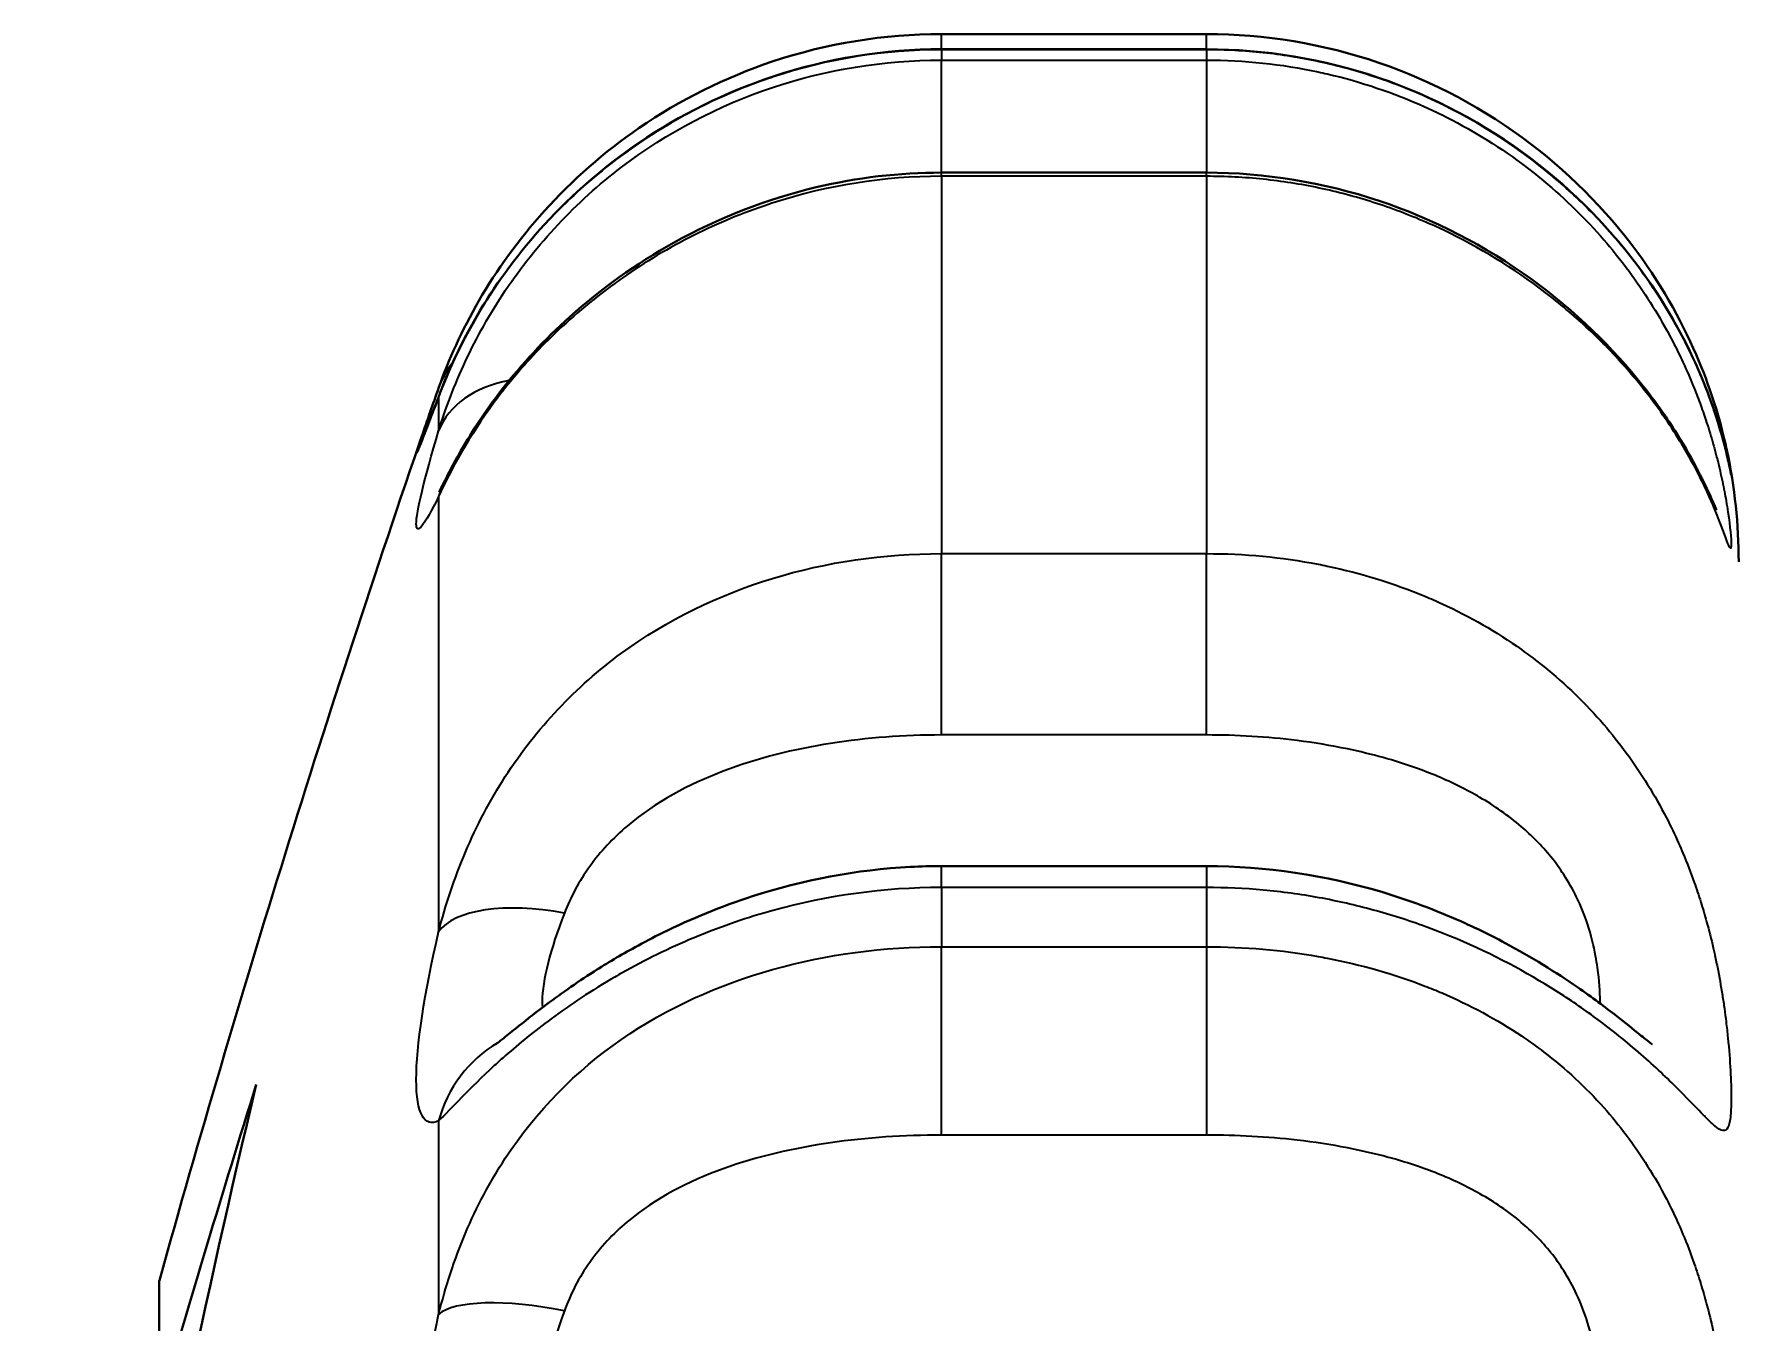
# Model space of a CAD drawing. Header units: millimetres. Extents: x 0 to 3364, y 0 to 2376.
# Drawn here: x 1917.3 to 1923.69, y 1301.84 to 1306.68 of the extents above; entities that cross this region are included whole.
import ezdxf

# ---------------------------------------------------------------- set-up
doc = ezdxf.new("R2010")
doc.units = ezdxf.units.MM
doc.header["$LTSCALE"] = 4
doc.layers.add('가시적인 것(ISO)', color=3, linetype='Continuous', lineweight=40, true_color=0x00ff00)
doc.layers.add('가시적인 좁은 것(ISO)', color=3, linetype='Continuous', lineweight=35, true_color=0x00ff00)

msp = doc.modelspace()

# ---------------------------------------------------------------- linework, layer by layer
at = {"layer": '가시적인 것(ISO)'}
for p, q in [((1920.7062, 1306.6822), (1921.7023, 1306.6822)), ((1920.7062, 1306.6251), (1921.7023, 1306.6251)), ((1920.7062, 1306.1614), (1921.7023, 1306.1614)), ((1920.7062, 1303.5561), (1921.7023, 1303.5561)), ((1917.7671, 1301.5241), (1917.7671, 1301.9988))]:
    msp.add_line(p, q, dxfattribs=at)
for centre, radius, start, end in [((1972.5715, 1286.6988), 56.9, 161.03715, 164.40161), ((1921.7023, 1304.6988), 2, 0, 12.0669)]:
    msp.add_arc(centre, radius, start, end, dxfattribs=at)
for centre, major_axis, ratio, start_param, end_param in [((1972.5715, 1294.1167), (-55.4665, 0), 0.811419, 6.090498, 6.200142), ((1972.5715, 1286.6988), (-56.9, 0), 0.968976, 5.988059, 6.010942)]:
    msp.add_ellipse(centre, major_axis=major_axis, ratio=ratio, start_param=start_param, end_param=end_param, dxfattribs=at)
for points, knots in [([(1918.8178, 1305.3553), (1918.8534, 1305.4556), (1918.9035, 1305.5681), (1919.0342, 1305.7945), (1919.1177, 1305.9106), (1919.3179, 1306.1323), (1919.439, 1306.2395), (1919.7238, 1306.4343), (1919.8937, 1306.5194), (1920.2739, 1306.6466), (1920.4914, 1306.6822), (1920.7062, 1306.6822)], [0, 0, 0, 0, 0.0434957, 0.0434957, 0.0877869, 0.0877869, 0.1359209, 0.1359209, 0.1917888, 0.1917888, 0.2562177, 0.2562177, 0.2562177, 0.2562177]), ([(1921.7023, 1306.6822), (1921.921, 1306.6822), (1922.1426, 1306.6452), (1922.554, 1306.5046), (1922.7498, 1306.3999), (1923.0835, 1306.1455), (1923.2283, 1305.9937), (1923.4365, 1305.7005), (1923.5115, 1305.5567), (1923.6063, 1305.3205), (1923.6345, 1305.2207), (1923.6513, 1305.1476)], [0, 0, 0, 0, 0.0656249, 0.0656249, 0.130441, 0.130441, 0.1924282, 0.1924282, 0.2454609, 0.2454609, 0.2905806, 0.2905806, 0.2905806, 0.2905806]), ([(1918.8214, 1305.3323), (1918.8573, 1305.427), (1918.9075, 1305.5345), (1919.0377, 1305.752), (1919.1201, 1305.8639), (1919.3184, 1306.0799), (1919.4389, 1306.1845), (1919.7235, 1306.3784), (1919.8952, 1306.4634), (1920.2761, 1306.59), (1920.4925, 1306.6251), (1920.7062, 1306.6251)], [0, 0, 0, 0, 0.0430365, 0.0430365, 0.0866802, 0.0866802, 0.1343862, 0.1343862, 0.1907214, 0.1907214, 0.2548325, 0.2548325, 0.2548325, 0.2548325]), ([(1921.7023, 1306.6251), (1921.9209, 1306.6251), (1922.1424, 1306.5884), (1922.5533, 1306.4485), (1922.7488, 1306.3444), (1923.0828, 1306.0926), (1923.228, 1305.9425), (1923.4358, 1305.6563), (1923.5105, 1305.5175), (1923.6035, 1305.2963), (1923.6311, 1305.2056), (1923.6485, 1305.139), (1923.6493, 1305.1358), (1923.6504, 1305.1316), (1923.6507, 1305.1304), (1923.6512, 1305.1282), (1923.6515, 1305.1271), (1923.6528, 1305.1217), (1923.6539, 1305.1175), (1923.6577, 1305.1018), (1923.6599, 1305.0924), (1923.6641, 1305.0746), (1923.6659, 1305.0665), (1923.6669, 1305.062), (1923.667, 1305.0614), (1923.667, 1305.0614)], [0, 0, 0, 0, 0.0655754, 0.0655754, 0.1302873, 0.1302873, 0.1923428, 0.1923428, 0.2449812, 0.2449812, 0.2884946, 0.2884946, 0.2907213, 0.2907213, 0.2915562, 0.2915562, 0.2923653, 0.2923653, 0.2956021, 0.2956021, 0.3053352, 0.3053352, 0.3174427, 0.3174427, 0.3205227, 0.3205227, 0.3205227, 0.3205227]), ([(1918.8405, 1305.0047), (1918.8441, 1305.0121), (1918.8479, 1305.0196), (1918.8635, 1305.0503), (1918.8766, 1305.0747), (1918.9338, 1305.1763), (1918.9891, 1305.2621), (1919.1279, 1305.4403), (1919.2139, 1305.5337), (1919.4258, 1305.7237), (1919.5582, 1305.8191), (1919.866, 1305.9904), (1920.0483, 1306.0618), (1920.3889, 1306.1428), (1920.5481, 1306.1614), (1920.7062, 1306.1614)], [0, 0, 0, 0, 0.0041949, 0.0041949, 0.0167963, 0.0167963, 0.0544813, 0.0544813, 0.0951037, 0.0951037, 0.1441902, 0.1441902, 0.2018638, 0.2018638, 0.2492936, 0.2492936, 0.2492936, 0.2492936]), ([(1921.7023, 1306.1614), (1921.9213, 1306.1614), (1922.1433, 1306.1249), (1922.5555, 1305.9873), (1922.7519, 1305.8851), (1923.086, 1305.6434), (1923.231, 1305.5014), (1923.3872, 1305.3042), (1923.4272, 1305.2475), (1923.4923, 1305.1455), (1923.5186, 1305.0997), (1923.5431, 1305.0535), (1923.5454, 1305.0491), (1923.5544, 1305.0318), (1923.5608, 1305.0192), (1923.5848, 1304.9706), (1923.5989, 1304.9392), (1923.6143, 1304.9046), (1923.6187, 1304.8945), (1923.6194, 1304.8931), (1923.6194, 1304.8931), (1923.6194, 1304.8931)], [0, 0, 0, 0, 0.0657186, 0.0657186, 0.1306686, 0.1306686, 0.1924974, 0.1924974, 0.2174176, 0.2174176, 0.2392471, 0.2392471, 0.2415657, 0.2415657, 0.248525, 0.248525, 0.2695627, 0.2695627, 0.2820881, 0.2820881, 0.2829164, 0.2829164, 0.2829164, 0.2829164]), ([(1918.7516, 1305.1513), (1918.7519, 1305.1521), (1918.7524, 1305.1533), (1918.7565, 1305.1634), (1918.7616, 1305.1761), (1918.7792, 1305.2212), (1918.7949, 1305.2621), (1918.8163, 1305.3185), (1918.8188, 1305.3253), (1918.8214, 1305.3323)], [0.06629091, 0.06629091, 0.06629091, 0.06629091, 0.07357505, 0.07357505, 0.09007445, 0.09007445, 0.11916839, 0.11916839, 0.12302822, 0.12302822, 0.12302822, 0.12302822]), ([(1918.8182, 1304.962), (1918.8182, 1304.962), (1918.8182, 1304.962), (1918.8191, 1304.9634), (1918.8222, 1304.969), (1918.8304, 1304.9845), (1918.8351, 1304.9938), (1918.8405, 1305.0047)], [0.06181226, 0.06181226, 0.06181226, 0.06181226, 0.06337076, 0.06337076, 0.07476993, 0.07476993, 0.08457015, 0.08457015, 0.08457015, 0.08457015]), ([(1919.0306, 1302.8859), (1919.0313, 1302.8864), (1919.0323, 1302.8872), (1919.0398, 1302.8928), (1919.0472, 1302.8986), (1919.0697, 1302.9166), (1919.087, 1302.9307), (1919.1366, 1302.9705), (1919.1727, 1302.9991), (1919.2682, 1303.0709), (1919.3321, 1303.1161), (1919.4496, 1303.1911), (1919.5012, 1303.2219), (1919.5886, 1303.2699), (1919.6232, 1303.288), (1919.7652, 1303.3581), (1919.879, 1303.4049), (1920.1857, 1303.504), (1920.388, 1303.5427), (1920.6286, 1303.5551), (1920.6674, 1303.5561), (1920.7062, 1303.5561)], [0.0138813, 0.0138813, 0.0138813, 0.0138813, 0.0192908, 0.0192908, 0.0277654, 0.0277654, 0.0404659, 0.0404659, 0.0599739, 0.0599739, 0.0877048, 0.0877048, 0.1074289, 0.1074289, 0.1198877, 0.1198877, 0.1574302, 0.1574302, 0.218084, 0.218084, 0.2297184, 0.2297184, 0.2297184, 0.2297184]), ([(1921.7023, 1303.5561), (1921.9247, 1303.556), (1922.1502, 1303.5215), (1922.4627, 1303.4283), (1922.5624, 1303.3911), (1922.6805, 1303.3385), (1922.7032, 1303.328), (1922.7595, 1303.301), (1922.7927, 1303.2841), (1922.9229, 1303.2146), (1923.015, 1303.1572), (1923.1508, 1303.0633), (1923.2011, 1303.0257), (1923.2771, 1302.9664), (1923.3064, 1302.9427), (1923.3461, 1302.9106), (1923.3597, 1302.8997), (1923.3729, 1302.8895), (1923.3761, 1302.8871), (1923.3767, 1302.8867), (1923.3767, 1302.8866), (1923.3767, 1302.8866)], [0, 0, 0, 0, 0.0667355, 0.0667355, 0.0991211, 0.0991211, 0.1069721, 0.1069721, 0.1187526, 0.1187526, 0.1543019, 0.1543019, 0.1779561, 0.1779561, 0.1955396, 0.1955396, 0.2076684, 0.2076684, 0.2147836, 0.2147836, 0.2155052, 0.2155052, 0.2155052, 0.2155052])]:
    msp.add_open_spline(points, degree=3, knots=knots, dxfattribs=at)
for points in [[(1918.7596, 1305.1889), (1918.7743, 1305.2318), (1918.7939, 1305.2878), (1918.8178, 1305.3553)], [(1918.7595, 1305.1887), (1918.7595, 1305.1887), (1918.7595, 1305.1888), (1918.7595, 1305.1889)], [(1923.6513, 1305.1476), (1923.6523, 1305.1432), (1923.6533, 1305.139), (1923.6542, 1305.1348)], [(1919.3283, 1301.9744), (1919.3283, 1301.9744), (1919.3283, 1301.9744), (1919.3283, 1301.9744)]]:
    msp.add_open_spline(points, degree=3, dxfattribs=at)
at = {"layer": '가시적인 좁은 것(ISO)'}
for p, q in [((1920.7062, 1306.6251), (1920.7062, 1306.6822)), ((1921.7023, 1306.6251), (1921.7023, 1306.6822)), ((1920.7062, 1306.6232), (1920.7062, 1306.6251)), ((1920.7062, 1306.6232), (1920.7062, 1306.5842)), ((1921.7023, 1306.6232), (1920.7062, 1306.6232)), ((1921.7023, 1306.6251), (1921.7023, 1306.6232)), ((1921.7023, 1306.6232), (1921.7023, 1306.5842)), ((1920.7062, 1306.5842), (1921.7023, 1306.5842)), ((1920.7062, 1306.1614), (1920.7062, 1306.5842)), ((1921.7023, 1306.5842), (1921.7023, 1306.1614)), ((1920.7062, 1306.1476), (1920.7062, 1306.1614)), ((1920.7062, 1306.1476), (1920.7062, 1304.73)), ((1921.7023, 1306.1476), (1920.7062, 1306.1476)), ((1921.7023, 1306.1476), (1921.7023, 1306.1614)), ((1921.7023, 1306.1476), (1921.7023, 1304.73)), ((1918.8167, 1305.3189), (1918.8167, 1305.1915)), ((1918.8167, 1304.9442), (1918.8167, 1303.3094)), ((1920.7062, 1304.73), (1921.7023, 1304.73)), ((1920.7062, 1304.0486), (1920.7062, 1304.73)), ((1921.7023, 1304.0486), (1921.7023, 1304.73)), ((1921.7023, 1304.0486), (1920.7062, 1304.0486)), ((1920.7062, 1303.4755), (1920.7062, 1303.5561)), ((1921.7023, 1303.5561), (1921.7023, 1303.4755)), ((1920.7062, 1303.4755), (1920.7062, 1303.253)), ((1921.7023, 1303.4755), (1920.7062, 1303.4755)), ((1921.7023, 1303.4755), (1921.7023, 1303.253)), ((1920.7062, 1303.253), (1921.7023, 1303.253)), ((1920.7062, 1302.5454), (1920.7062, 1303.253)), ((1921.7023, 1303.253), (1921.7023, 1302.5454)), ((1918.8167, 1302.5988), (1918.8167, 1301.8717)), ((1921.7023, 1302.5454), (1920.7062, 1302.5454))]:
    msp.add_line(p, q, dxfattribs=at)
for centre, major_axis, ratio, start_param, end_param in [((1919.2891, 1305.1882), (-0.4713, 0.1671), 0.787122, 5.746225, 5.746999), ((1919.2891, 1305.1882), (-0.4713, 0.1671), 0.787122, 6.013939, 6.283185), ((1919.2891, 1305.029), (-0.4792, 0.1429), 0.692548, 5.353546, 6.223199), ((1919.2891, 1305.1553), (-0.4676, 0.1769), 0.812858, 0, 0.034753), ((1919.2891, 1304.7839), (-0.4486, 0.2209), 0.884452, 0.000031, 0.147082), ((1919.2891, 1303.1634), (-0.4869, 0.1137), 0.422065, 4.810614, 6.117795), ((1919.2891, 1302.4591), (-0.2172, 0.4504), 0.973466, 0.080918, 0.847257), ((1919.2891, 1301.7383), (-0.4883, 0.1076), 0.286939, 4.775525, 6.082707)]:
    msp.add_ellipse(centre, major_axis=major_axis, ratio=ratio, start_param=start_param, end_param=end_param, dxfattribs=at)
for points, knots in [([(1920.7062, 1306.6232), (1920.4894, 1306.6232), (1920.2784, 1306.5889), (1920.0733, 1306.5208), (1920.0676, 1306.5189), (1920.062, 1306.517), (1920.0564, 1306.5151), (1919.9596, 1306.4821), (1919.8667, 1306.4423), (1919.7772, 1306.3959), (1919.6826, 1306.3469), (1919.5921, 1306.2904), (1919.5062, 1306.2271), (1919.497, 1306.2203), (1919.4878, 1306.2134), (1919.4787, 1306.2065), (1919.3921, 1306.1404), (1919.3122, 1306.0685), (1919.2395, 1305.9922), (1919.1772, 1305.9268), (1919.1193, 1305.8571), (1919.0682, 1305.7868), (1919.0609, 1305.7768), (1919.0537, 1305.7668), (1919.0467, 1305.7567), (1919.0397, 1305.7467), (1919.0328, 1305.7366), (1919.026, 1305.7265), (1918.9314, 1305.5855), (1918.8617, 1305.4405), (1918.8167, 1305.3189)], [0, 0, 0, 0, 0.000641191, 0.000641191, 0.000641191, 0.00065882, 0.00065882, 0.00065882, 0.000961786, 0.000961786, 0.000961786, 0.001282382, 0.001282382, 0.001282382, 0.001316763, 0.001316763, 0.001316763, 0.001643352, 0.001643352, 0.001643352, 0.001923573, 0.001923573, 0.001923573, 0.001963585, 0.001963585, 0.001963585, 0.002003722, 0.002003722, 0.002003722, 0.002564764, 0.002564764, 0.002564764, 0.002564764]), ([(1923.6542, 1305.1348), (1923.6544, 1305.1338), (1923.6546, 1305.1328), (1923.6548, 1305.1318), (1923.6573, 1305.1205), (1923.6596, 1305.1099), (1923.6615, 1305.1002), (1923.6704, 1305.0565), (1923.6742, 1305.0307), (1923.6743, 1305.0275), (1923.6743, 1305.0265), (1923.674, 1305.0275), (1923.6733, 1305.0307), (1923.673, 1305.0322), (1923.6725, 1305.0343), (1923.672, 1305.0369), (1923.67, 1305.0461), (1923.6667, 1305.0615), (1923.662, 1305.0826), (1923.6527, 1305.1232), (1923.637, 1305.1863), (1923.6125, 1305.2599), (1923.604, 1305.2854), (1923.5944, 1305.3124), (1923.5836, 1305.3404), (1923.5791, 1305.352), (1923.5745, 1305.3638), (1923.5696, 1305.3758), (1923.5489, 1305.4264), (1923.5244, 1305.4803), (1923.4958, 1305.5355), (1923.4769, 1305.5718), (1923.4564, 1305.6085), (1923.4342, 1305.6452), (1923.3909, 1305.7171), (1923.3408, 1305.7896), (1923.284, 1305.8605), (1923.2573, 1305.894), (1923.2292, 1305.9268), (1923.2, 1305.9589), (1923.1544, 1306.0089), (1923.1057, 1306.0572), (1923.0543, 1306.1034), (1923.0287, 1306.1264), (1923.0023, 1306.1488), (1922.9752, 1306.1708), (1922.8574, 1306.266), (1922.7294, 1306.3481), (1922.5916, 1306.4158), (1922.57, 1306.4264), (1922.5482, 1306.4367), (1922.5262, 1306.4465), (1922.4617, 1306.4755), (1922.3959, 1306.501), (1922.3291, 1306.5229), (1922.2957, 1306.5339), (1922.262, 1306.544), (1922.228, 1306.5533), (1922.194, 1306.5625), (1922.1597, 1306.5708), (1922.1252, 1306.5783), (1922.0561, 1306.5932), (1921.986, 1306.6044), (1921.9153, 1306.6119), (1921.8446, 1306.6194), (1921.7735, 1306.6232), (1921.7023, 1306.6232)], [0.002938479, 0.002938479, 0.002938479, 0.002938479, 0.002945243, 0.002945243, 0.002945243, 0.003021559, 0.003021559, 0.003021559, 0.003365992, 0.003365992, 0.003365992, 0.003471179, 0.003471179, 0.003471179, 0.003523773, 0.003523773, 0.003523773, 0.003713713, 0.003713713, 0.003713713, 0.004080236, 0.004080236, 0.004080236, 0.00420749, 0.00420749, 0.00420749, 0.004260084, 0.004260084, 0.004260084, 0.004482243, 0.004482243, 0.004482243, 0.004628239, 0.004628239, 0.004628239, 0.004914142, 0.004914142, 0.004914142, 0.005048988, 0.005048988, 0.005048988, 0.005259363, 0.005259363, 0.005259363, 0.005364122, 0.005364122, 0.005364122, 0.005819028, 0.005819028, 0.005819028, 0.005890486, 0.005890486, 0.005890486, 0.006100861, 0.006100861, 0.006100861, 0.006206048, 0.006206048, 0.006206048, 0.006311235, 0.006311235, 0.006311235, 0.00652161, 0.00652161, 0.00652161, 0.006731984, 0.006731984, 0.006731984, 0.006731984]), ([(1918.8167, 1305.1915), (1918.8423, 1305.2741), (1918.8758, 1305.3634), (1918.9593, 1305.5421), (1919.0089, 1305.6311), (1919.1839, 1305.8919), (1919.3331, 1306.0519), (1919.675, 1306.3121), (1919.8687, 1306.4138), (1920.2745, 1306.5491), (1920.4898, 1306.5842), (1920.7062, 1306.5842)], [0.004174723, 0.004174723, 0.004174723, 0.004174723, 0.004494381, 0.004494381, 0.004814039, 0.004814039, 0.005453354, 0.005453354, 0.006092669, 0.006092669, 0.006731984, 0.006731984, 0.006731984, 0.006731984]), ([(1921.7023, 1306.5842), (1921.8445, 1306.5842), (1921.9842, 1306.5694), (1922.1215, 1306.5401), (1922.1331, 1306.5376), (1922.1447, 1306.535), (1922.1563, 1306.5324), (1922.2816, 1306.5033), (1922.4058, 1306.4614), (1922.5233, 1306.4086), (1922.5449, 1306.3989), (1922.5664, 1306.3887), (1922.5876, 1306.3783), (1922.6919, 1306.3267), (1922.7916, 1306.2658), (1922.886, 1306.1958), (1922.9145, 1306.1746), (1922.9425, 1306.1526), (1922.97, 1306.1297), (1923.0518, 1306.0617), (1923.1268, 1305.9881), (1923.1953, 1305.9091), (1923.2245, 1305.8754), (1923.2525, 1305.8407), (1923.2794, 1305.8049), (1923.3367, 1305.7289), (1923.387, 1305.6505), (1923.4307, 1305.5712), (1923.4468, 1305.542), (1923.462, 1305.5127), (1923.4764, 1305.4832), (1923.4819, 1305.4719), (1923.4874, 1305.4605), (1923.4926, 1305.4491), (1923.5079, 1305.4163), (1923.522, 1305.3836), (1923.535, 1305.3512), (1923.5438, 1305.3294), (1923.552, 1305.3078), (1923.5598, 1305.2864), (1923.5676, 1305.265), (1923.5748, 1305.2439), (1923.5816, 1305.2231), (1923.5907, 1305.1954), (1923.599, 1305.1681), (1923.6065, 1305.1416), (1923.6081, 1305.136), (1923.6096, 1305.1304), (1923.6111, 1305.1248), (1923.615, 1305.1107), (1923.6186, 1305.0968), (1923.6221, 1305.0831), (1923.6293, 1305.0546), (1923.6355, 1305.0272), (1923.641, 1305.0013), (1923.6437, 1304.9884), (1923.6462, 1304.9758), (1923.6485, 1304.9636), (1923.6508, 1304.9515), (1923.6529, 1304.9397), (1923.6548, 1304.9284), (1923.6573, 1304.9139), (1923.6596, 1304.9), (1923.6615, 1304.887), (1923.6704, 1304.828), (1923.6742, 1304.7854), (1923.6743, 1304.7649), (1923.6743, 1304.7587), (1923.674, 1304.7545), (1923.6733, 1304.7523), (1923.673, 1304.7512), (1923.6725, 1304.7506), (1923.672, 1304.7506), (1923.67, 1304.7503), (1923.6667, 1304.7564), (1923.662, 1304.7683), (1923.6527, 1304.7915), (1923.637, 1304.8376), (1923.6125, 1304.8963), (1923.604, 1304.9167), (1923.5944, 1304.9387), (1923.5836, 1304.962), (1923.5791, 1304.9716), (1923.5745, 1304.9815), (1923.5696, 1304.9916), (1923.5489, 1305.0342), (1923.5244, 1305.0806), (1923.4958, 1305.129), (1923.4769, 1305.1609), (1923.4564, 1305.1934), (1923.4342, 1305.2262), (1923.3909, 1305.2905), (1923.3408, 1305.3564), (1923.284, 1305.4217), (1923.2573, 1305.4525), (1923.2292, 1305.4828), (1923.2, 1305.5126), (1923.1544, 1305.5591), (1923.1057, 1305.6044), (1923.0543, 1305.6478), (1923.0287, 1305.6695), (1923.0023, 1305.6907), (1922.9752, 1305.7115), (1922.8574, 1305.8017), (1922.7294, 1305.8805), (1922.5916, 1305.9459), (1922.57, 1305.9562), (1922.5482, 1305.9661), (1922.5262, 1305.9756), (1922.4617, 1306.0036), (1922.3959, 1306.0283), (1922.3291, 1306.0497), (1922.2957, 1306.0604), (1922.262, 1306.0702), (1922.228, 1306.0792), (1922.194, 1306.0882), (1922.1597, 1306.0964), (1922.1252, 1306.1036), (1922.0561, 1306.1182), (1921.986, 1306.1292), (1921.9153, 1306.1366), (1921.8446, 1306.1439), (1921.7735, 1306.1476), (1921.7023, 1306.1476)], [0, 0, 0, 0, 0.000420749, 0.000420749, 0.000420749, 0.000456315, 0.000456315, 0.000456315, 0.000841498, 0.000841498, 0.000841498, 0.000912616, 0.000912616, 0.000912616, 0.001262247, 0.001262247, 0.001262247, 0.001368007, 0.001368007, 0.001368007, 0.001682996, 0.001682996, 0.001682996, 0.001817418, 0.001817418, 0.001817418, 0.002103745, 0.002103745, 0.002103745, 0.002208932, 0.002208932, 0.002208932, 0.002249619, 0.002249619, 0.002249619, 0.002366713, 0.002366713, 0.002366713, 0.002445604, 0.002445604, 0.002445604, 0.002524494, 0.002524494, 0.002524494, 0.002629681, 0.002629681, 0.002629681, 0.002651956, 0.002651956, 0.002651956, 0.002708572, 0.002708572, 0.002708572, 0.002826907, 0.002826907, 0.002826907, 0.002886075, 0.002886075, 0.002886075, 0.002945243, 0.002945243, 0.002945243, 0.003021559, 0.003021559, 0.003021559, 0.003365992, 0.003365992, 0.003365992, 0.003471179, 0.003471179, 0.003471179, 0.003523773, 0.003523773, 0.003523773, 0.003713713, 0.003713713, 0.003713713, 0.004080236, 0.004080236, 0.004080236, 0.00420749, 0.00420749, 0.00420749, 0.004260084, 0.004260084, 0.004260084, 0.004482243, 0.004482243, 0.004482243, 0.004628239, 0.004628239, 0.004628239, 0.004914142, 0.004914142, 0.004914142, 0.005048988, 0.005048988, 0.005048988, 0.005259363, 0.005259363, 0.005259363, 0.005364122, 0.005364122, 0.005364122, 0.005819028, 0.005819028, 0.005819028, 0.005890486, 0.005890486, 0.005890486, 0.006100861, 0.006100861, 0.006100861, 0.006206048, 0.006206048, 0.006206048, 0.006311235, 0.006311235, 0.006311235, 0.00652161, 0.00652161, 0.00652161, 0.006731984, 0.006731984, 0.006731984, 0.006731984]), ([(1920.7062, 1306.1476), (1920.4894, 1306.1476), (1920.2784, 1306.1139), (1920.0733, 1306.0476), (1920.0676, 1306.0458), (1920.062, 1306.044), (1920.0564, 1306.0421), (1919.9596, 1306.0099), (1919.8667, 1305.9714), (1919.7772, 1305.9267), (1919.6826, 1305.8794), (1919.5921, 1305.8253), (1919.5062, 1305.765), (1919.497, 1305.7585), (1919.4878, 1305.752), (1919.4787, 1305.7454), (1919.3921, 1305.6826), (1919.3122, 1305.6148), (1919.2395, 1305.5437), (1919.1772, 1305.4827), (1919.1193, 1305.4183), (1919.0682, 1305.3542), (1919.0609, 1305.3451), (1919.0537, 1305.3359), (1919.0467, 1305.3268), (1919.0397, 1305.3176), (1919.0328, 1305.3085), (1919.026, 1305.2994), (1918.9314, 1305.1718), (1918.8617, 1305.0442), (1918.8167, 1304.9442)], [0, 0, 0, 0, 0.000641191, 0.000641191, 0.000641191, 0.00065882, 0.00065882, 0.00065882, 0.000961786, 0.000961786, 0.000961786, 0.001282382, 0.001282382, 0.001282382, 0.001316763, 0.001316763, 0.001316763, 0.001643352, 0.001643352, 0.001643352, 0.001923573, 0.001923573, 0.001923573, 0.001963585, 0.001963585, 0.001963585, 0.002003722, 0.002003722, 0.002003722, 0.002564764, 0.002564764, 0.002564764, 0.002564764]), ([(1918.8167, 1305.3189), (1918.7897, 1305.2476), (1918.769, 1305.1936), (1918.7546, 1305.1569), (1918.7402, 1305.1203), (1918.7327, 1305.1029), (1918.7327, 1305.1057), (1918.7327, 1305.1089), (1918.7419, 1305.1376), (1918.7595, 1305.1887)], [0, 0, 0, 0, 0.000387646, 0.000387646, 0.000387646, 0.000775291, 0.000775291, 0.000775291, 0.001206221, 0.001206221, 0.001206221, 0.001206221]), ([(1918.8167, 1304.9442), (1918.7897, 1304.8894), (1918.769, 1304.853), (1918.7546, 1304.8352), (1918.7402, 1304.8174), (1918.7327, 1304.8191), (1918.7327, 1304.8412), (1918.7326, 1304.8855), (1918.7627, 1305.0104), (1918.8167, 1305.1915)], [0, 0, 0, 0, 0.000387646, 0.000387646, 0.000387646, 0.000775291, 0.000775291, 0.000775291, 0.001550582, 0.001550582, 0.001550582, 0.001550582]), ([(1918.8167, 1303.3094), (1918.8423, 1303.4081), (1918.8758, 1303.51), (1918.9593, 1303.707), (1919.0089, 1303.8018), (1919.1839, 1304.0734), (1919.3331, 1304.231), (1919.675, 1304.4811), (1919.8687, 1304.575), (1920.2745, 1304.6988), (1920.4898, 1304.73), (1920.7062, 1304.73)], [0.004174723, 0.004174723, 0.004174723, 0.004174723, 0.004494381, 0.004494381, 0.004814039, 0.004814039, 0.005453354, 0.005453354, 0.006092669, 0.006092669, 0.006731984, 0.006731984, 0.006731984, 0.006731984]), ([(1921.7023, 1304.73), (1921.8445, 1304.73), (1921.9842, 1304.7168), (1922.1215, 1304.6902), (1922.1331, 1304.688), (1922.1447, 1304.6857), (1922.1563, 1304.6832), (1922.2816, 1304.6569), (1922.4058, 1304.6187), (1922.5233, 1304.5699), (1922.5449, 1304.5608), (1922.5664, 1304.5514), (1922.5876, 1304.5417), (1922.6919, 1304.4937), (1922.7916, 1304.4365), (1922.886, 1304.3693), (1922.9145, 1304.349), (1922.9425, 1304.3278), (1922.97, 1304.3057), (1923.0518, 1304.2397), (1923.1268, 1304.1673), (1923.1953, 1304.0878), (1923.2245, 1304.0539), (1923.2525, 1304.0187), (1923.2794, 1303.9821), (1923.3367, 1303.9042), (1923.387, 1303.8223), (1923.4307, 1303.7372), (1923.4468, 1303.706), (1923.462, 1303.6741), (1923.4764, 1303.6419), (1923.4819, 1303.6295), (1923.4874, 1303.6169), (1923.4926, 1303.6044), (1923.5079, 1303.5682), (1923.522, 1303.5317), (1923.535, 1303.495), (1923.5438, 1303.4703), (1923.552, 1303.4456), (1923.5598, 1303.4209), (1923.5676, 1303.3962), (1923.5748, 1303.3715), (1923.5816, 1303.3469), (1923.5907, 1303.3142), (1923.599, 1303.2815), (1923.6065, 1303.249), (1923.6081, 1303.2422), (1923.6096, 1303.2353), (1923.6111, 1303.2285), (1923.615, 1303.2111), (1923.6186, 1303.1938), (1923.6221, 1303.1766), (1923.6293, 1303.1407), (1923.6355, 1303.1054), (1923.641, 1303.0711), (1923.6437, 1303.0539), (1923.6462, 1303.037), (1923.6485, 1303.0204), (1923.6508, 1303.0037), (1923.6529, 1302.9874), (1923.6548, 1302.9714), (1923.6573, 1302.9507), (1923.6596, 1302.9305), (1923.6615, 1302.9108), (1923.6704, 1302.8222), (1923.6742, 1302.7451), (1923.6743, 1302.6877), (1923.6743, 1302.6702), (1923.674, 1302.6543), (1923.6733, 1302.6403), (1923.673, 1302.6333), (1923.6725, 1302.6268), (1923.672, 1302.6208), (1923.67, 1302.5989), (1923.6667, 1302.5835), (1923.662, 1302.574), (1923.6527, 1302.5556), (1923.637, 1302.5596), (1923.6125, 1302.5799), (1923.604, 1302.587), (1923.5944, 1302.5961), (1923.5836, 1302.6067), (1923.5791, 1302.6112), (1923.5745, 1302.6159), (1923.5696, 1302.6208), (1923.5489, 1302.6418), (1923.5244, 1302.6676), (1923.4958, 1302.6967), (1923.4769, 1302.7159), (1923.4564, 1302.7364), (1923.4342, 1302.7577), (1923.3909, 1302.7996), (1923.3408, 1302.8452), (1923.284, 1302.8923), (1923.2573, 1302.9145), (1923.2292, 1302.9368), (1923.2, 1302.959), (1923.1544, 1302.9937), (1923.1057, 1303.0283), (1923.0543, 1303.0622), (1923.0287, 1303.079), (1923.0023, 1303.0957), (1922.9752, 1303.1121), (1922.8574, 1303.1836), (1922.7294, 1303.2484), (1922.5916, 1303.3032), (1922.57, 1303.3118), (1922.5482, 1303.3201), (1922.5262, 1303.3281), (1922.4617, 1303.3517), (1922.3959, 1303.3727), (1922.3291, 1303.391), (1922.2957, 1303.4001), (1922.262, 1303.4086), (1922.228, 1303.4163), (1922.194, 1303.424), (1922.1597, 1303.4311), (1922.1252, 1303.4374), (1922.0561, 1303.4499), (1921.986, 1303.4595), (1921.9153, 1303.4659), (1921.8446, 1303.4723), (1921.7735, 1303.4755), (1921.7023, 1303.4755)], [0, 0, 0, 0, 0.000420749, 0.000420749, 0.000420749, 0.000456315, 0.000456315, 0.000456315, 0.000841498, 0.000841498, 0.000841498, 0.000912616, 0.000912616, 0.000912616, 0.001262247, 0.001262247, 0.001262247, 0.001368007, 0.001368007, 0.001368007, 0.001682996, 0.001682996, 0.001682996, 0.001817418, 0.001817418, 0.001817418, 0.002103745, 0.002103745, 0.002103745, 0.002208932, 0.002208932, 0.002208932, 0.002249619, 0.002249619, 0.002249619, 0.002366713, 0.002366713, 0.002366713, 0.002445604, 0.002445604, 0.002445604, 0.002524494, 0.002524494, 0.002524494, 0.002629681, 0.002629681, 0.002629681, 0.002651956, 0.002651956, 0.002651956, 0.002708572, 0.002708572, 0.002708572, 0.002826907, 0.002826907, 0.002826907, 0.002886075, 0.002886075, 0.002886075, 0.002945243, 0.002945243, 0.002945243, 0.003021559, 0.003021559, 0.003021559, 0.003365992, 0.003365992, 0.003365992, 0.003471179, 0.003471179, 0.003471179, 0.003523773, 0.003523773, 0.003523773, 0.003713713, 0.003713713, 0.003713713, 0.004080236, 0.004080236, 0.004080236, 0.00420749, 0.00420749, 0.00420749, 0.004260084, 0.004260084, 0.004260084, 0.004482243, 0.004482243, 0.004482243, 0.004628239, 0.004628239, 0.004628239, 0.004914142, 0.004914142, 0.004914142, 0.005048988, 0.005048988, 0.005048988, 0.005259363, 0.005259363, 0.005259363, 0.005364122, 0.005364122, 0.005364122, 0.005819028, 0.005819028, 0.005819028, 0.005890486, 0.005890486, 0.005890486, 0.006100861, 0.006100861, 0.006100861, 0.006206048, 0.006206048, 0.006206048, 0.006311235, 0.006311235, 0.006311235, 0.00652161, 0.00652161, 0.00652161, 0.006731984, 0.006731984, 0.006731984, 0.006731984]), ([(1920.7062, 1304.0486), (1920.5663, 1304.0486), (1920.4264, 1304.0384), (1920.2891, 1304.0167), (1920.1519, 1303.9951), (1920.0159, 1303.9619), (1919.8864, 1303.9125), (1919.7569, 1303.8631), (1919.6324, 1303.7972), (1919.5257, 1303.7066), (1919.4724, 1303.6613), (1919.4244, 1303.6102), (1919.3844, 1303.5547), (1919.3444, 1303.4992), (1919.3121, 1303.4382), (1919.2891, 1303.3791)], [0, 0, 0, 0, 0.000419288, 0.000419288, 0.000419288, 0.000838576, 0.000838576, 0.000838576, 0.001257865, 0.001257865, 0.001257865, 0.001467509, 0.001467509, 0.001467509, 0.001677153, 0.001677153, 0.001677153, 0.001677153]), ([(1923.1812, 1303.04), (1923.1813, 1303.043), (1923.1813, 1303.0461), (1923.1813, 1303.0493), (1923.1812, 1303.0831), (1923.1786, 1303.1257), (1923.1717, 1303.1745), (1923.1697, 1303.1887), (1923.1674, 1303.2034), (1923.1645, 1303.2186), (1923.1576, 1303.2562), (1923.1478, 1303.2967), (1923.134, 1303.3385), (1923.123, 1303.3717), (1923.1094, 1303.4057), (1923.0931, 1303.4393), (1923.0791, 1303.4679), (1923.0631, 1303.4963), (1923.0451, 1303.524), (1923.0154, 1303.5696), (1922.9805, 1303.6126), (1922.9415, 1303.6521), (1922.9236, 1303.6703), (1922.9048, 1303.6877), (1922.8851, 1303.7045), (1922.8364, 1303.7462), (1922.7844, 1303.7823), (1922.7298, 1303.8141), (1922.7048, 1303.8287), (1922.6792, 1303.8425), (1922.6531, 1303.8554), (1922.5992, 1303.8822), (1922.5441, 1303.9051), (1922.488, 1303.9251), (1922.4479, 1303.9394), (1922.4073, 1303.9521), (1922.3663, 1303.9636), (1922.3223, 1303.9758), (1922.2775, 1303.9866), (1922.2325, 1303.996), (1922.1698, 1304.0091), (1922.1062, 1304.0196), (1922.0428, 1304.0276), (1921.9299, 1304.0418), (1921.8167, 1304.0486), (1921.7023, 1304.0486)], [0.002125574, 0.002125574, 0.002125574, 0.002125574, 0.002144943, 0.002144943, 0.002144943, 0.002352493, 0.002352493, 0.002352493, 0.002413061, 0.002413061, 0.002413061, 0.002562512, 0.002562512, 0.002562512, 0.002681179, 0.002681179, 0.002681179, 0.002782454, 0.002782454, 0.002782454, 0.002949297, 0.002949297, 0.002949297, 0.003026246, 0.003026246, 0.003026246, 0.003217414, 0.003217414, 0.003217414, 0.003304937, 0.003304937, 0.003304937, 0.003485532, 0.003485532, 0.003485532, 0.00361485, 0.00361485, 0.00361485, 0.00375365, 0.00375365, 0.00375365, 0.003946637, 0.003946637, 0.003946637, 0.004289886, 0.004289886, 0.004289886, 0.004289886]), ([(1920.7062, 1303.4755), (1920.4894, 1303.4755), (1920.2784, 1303.4458), (1920.0733, 1303.3892), (1920.0676, 1303.3877), (1920.062, 1303.3861), (1920.0564, 1303.3845), (1919.9596, 1303.3571), (1919.8667, 1303.3244), (1919.7772, 1303.2871), (1919.6826, 1303.2477), (1919.5921, 1303.2032), (1919.5062, 1303.1548), (1919.497, 1303.1496), (1919.4878, 1303.1444), (1919.4787, 1303.1391), (1919.3921, 1303.089), (1919.3122, 1303.0359), (1919.2395, 1302.9823), (1919.1772, 1302.9363), (1919.1193, 1302.8892), (1919.0682, 1302.8443), (1919.0609, 1302.8379), (1919.0537, 1302.8316), (1919.0467, 1302.8253), (1919.0397, 1302.8189), (1919.0328, 1302.8127), (1919.026, 1302.8065), (1918.9314, 1302.7197), (1918.8617, 1302.6421), (1918.8167, 1302.5988)], [0, 0, 0, 0, 0.000641191, 0.000641191, 0.000641191, 0.00065882, 0.00065882, 0.00065882, 0.000961786, 0.000961786, 0.000961786, 0.001282382, 0.001282382, 0.001282382, 0.001316763, 0.001316763, 0.001316763, 0.001643352, 0.001643352, 0.001643352, 0.001923573, 0.001923573, 0.001923573, 0.001963585, 0.001963585, 0.001963585, 0.002003722, 0.002003722, 0.002003722, 0.002564764, 0.002564764, 0.002564764, 0.002564764]), ([(1919.2891, 1303.3791), (1919.2367, 1303.2446), (1919.2057, 1303.1252), (1919.2058, 1303.0483), (1919.2058, 1303.0399), (1919.2062, 1303.0321), (1919.2069, 1303.0248)], [0, 0, 0, 0, 0.0004694766, 0.0004694766, 0.0004694766, 0.0005208301, 0.0005208301, 0.0005208301, 0.0005208301]), ([(1918.8167, 1302.5988), (1918.7897, 1302.5858), (1918.769, 1302.5923), (1918.7546, 1302.6185), (1918.7402, 1302.6446), (1918.7327, 1302.6895), (1918.7327, 1302.7532), (1918.7326, 1302.8807), (1918.7627, 1303.0781), (1918.8167, 1303.3094)], [0, 0, 0, 0, 0.000387646, 0.000387646, 0.000387646, 0.000775291, 0.000775291, 0.000775291, 0.001550582, 0.001550582, 0.001550582, 0.001550582]), ([(1918.8167, 1301.8717), (1918.8423, 1301.9739), (1918.8758, 1302.0776), (1918.9593, 1302.2756), (1919.0089, 1302.3696), (1919.1839, 1302.6361), (1919.3331, 1302.7869), (1919.675, 1303.0233), (1919.8687, 1303.1104), (1920.2745, 1303.2245), (1920.4898, 1303.253), (1920.7062, 1303.253)], [0.004174723, 0.004174723, 0.004174723, 0.004174723, 0.004494381, 0.004494381, 0.004814039, 0.004814039, 0.005453354, 0.005453354, 0.006092669, 0.006092669, 0.006731984, 0.006731984, 0.006731984, 0.006731984]), ([(1921.7023, 1303.253), (1921.8445, 1303.253), (1921.9842, 1303.2409), (1922.1215, 1303.2166), (1922.1331, 1303.2145), (1922.1447, 1303.2124), (1922.1563, 1303.2101), (1922.2816, 1303.186), (1922.4058, 1303.1508), (1922.5233, 1303.1055), (1922.5449, 1303.0971), (1922.5664, 1303.0884), (1922.5876, 1303.0793), (1922.6919, 1303.0346), (1922.7916, 1302.9811), (1922.886, 1302.9177), (1922.9145, 1302.8985), (1922.9425, 1302.8784), (1922.97, 1302.8574), (1923.0518, 1302.7948), (1923.1268, 1302.7255), (1923.1953, 1302.6487), (1923.2245, 1302.616), (1923.2525, 1302.5818), (1923.2794, 1302.5462), (1923.3367, 1302.4703), (1923.387, 1302.3898), (1923.4307, 1302.3053), (1923.4468, 1302.2742), (1923.462, 1302.2424), (1923.4764, 1302.2102), (1923.4819, 1302.1977), (1923.4874, 1302.1851), (1923.4926, 1302.1725), (1923.5079, 1302.1361), (1923.522, 1302.0992), (1923.535, 1302.062), (1923.5438, 1302.0369), (1923.552, 1302.0117), (1923.5598, 1301.9864), (1923.5676, 1301.9611), (1923.5748, 1301.9358), (1923.5816, 1301.9105), (1923.5907, 1301.8767), (1923.599, 1301.8428), (1923.6065, 1301.8089), (1923.6081, 1301.8017), (1923.6096, 1301.7945), (1923.6111, 1301.7874), (1923.615, 1301.7692), (1923.6186, 1301.751), (1923.6221, 1301.7329), (1923.6293, 1301.6951), (1923.6355, 1301.6575), (1923.641, 1301.6207), (1923.6437, 1301.6023), (1923.6462, 1301.5841), (1923.6485, 1301.5661), (1923.6508, 1301.548), (1923.6529, 1301.5303), (1923.6548, 1301.5127), (1923.6573, 1301.4901), (1923.6596, 1301.4678), (1923.6615, 1301.446), (1923.6704, 1301.3475), (1923.6742, 1301.2579), (1923.6743, 1301.1862), (1923.6743, 1301.1643), (1923.674, 1301.1439), (1923.6733, 1301.1251), (1923.673, 1301.1158), (1923.6725, 1301.1069), (1923.672, 1301.0984), (1923.67, 1301.0679), (1923.6667, 1301.0434), (1923.662, 1301.0247), (1923.6527, 1300.9887), (1923.637, 1300.9738), (1923.6125, 1300.9765), (1923.604, 1300.9774), (1923.5944, 1300.9804), (1923.5836, 1300.9851), (1923.5791, 1300.987), (1923.5745, 1300.9892), (1923.5696, 1300.9918), (1923.5489, 1301.0024), (1923.5244, 1301.0181), (1923.4958, 1301.0377), (1923.4769, 1301.0505), (1923.4564, 1301.0649), (1923.4342, 1301.0804), (1923.3909, 1301.1108), (1923.3408, 1301.1458), (1923.284, 1301.1831), (1923.2573, 1301.2007), (1923.2292, 1301.2186), (1923.2, 1301.2367), (1923.1544, 1301.2649), (1923.1057, 1301.2935), (1923.0543, 1301.3219), (1923.0287, 1301.336), (1923.0023, 1301.3501), (1922.9752, 1301.364), (1922.8574, 1301.4245), (1922.7294, 1301.4809), (1922.5916, 1301.5289), (1922.57, 1301.5365), (1922.5482, 1301.5438), (1922.5262, 1301.5508), (1922.4617, 1301.5716), (1922.3959, 1301.5902), (1922.3291, 1301.6064), (1922.2957, 1301.6145), (1922.262, 1301.622), (1922.228, 1301.6289), (1922.194, 1301.6358), (1922.1597, 1301.6421), (1922.1252, 1301.6477), (1922.0561, 1301.659), (1921.986, 1301.6675), (1921.9153, 1301.6733), (1921.8446, 1301.679), (1921.7735, 1301.6819), (1921.7023, 1301.6819)], [0, 0, 0, 0, 0.000420749, 0.000420749, 0.000420749, 0.000456315, 0.000456315, 0.000456315, 0.000841498, 0.000841498, 0.000841498, 0.000912616, 0.000912616, 0.000912616, 0.001262247, 0.001262247, 0.001262247, 0.001368007, 0.001368007, 0.001368007, 0.001682996, 0.001682996, 0.001682996, 0.001817418, 0.001817418, 0.001817418, 0.002103745, 0.002103745, 0.002103745, 0.002208932, 0.002208932, 0.002208932, 0.002249619, 0.002249619, 0.002249619, 0.002366713, 0.002366713, 0.002366713, 0.002445604, 0.002445604, 0.002445604, 0.002524494, 0.002524494, 0.002524494, 0.002629681, 0.002629681, 0.002629681, 0.002651956, 0.002651956, 0.002651956, 0.002708572, 0.002708572, 0.002708572, 0.002826907, 0.002826907, 0.002826907, 0.002886075, 0.002886075, 0.002886075, 0.002945243, 0.002945243, 0.002945243, 0.003021559, 0.003021559, 0.003021559, 0.003365992, 0.003365992, 0.003365992, 0.003471179, 0.003471179, 0.003471179, 0.003523773, 0.003523773, 0.003523773, 0.003713713, 0.003713713, 0.003713713, 0.004080236, 0.004080236, 0.004080236, 0.00420749, 0.00420749, 0.00420749, 0.004260084, 0.004260084, 0.004260084, 0.004482243, 0.004482243, 0.004482243, 0.004628239, 0.004628239, 0.004628239, 0.004914142, 0.004914142, 0.004914142, 0.005048988, 0.005048988, 0.005048988, 0.005259363, 0.005259363, 0.005259363, 0.005364122, 0.005364122, 0.005364122, 0.005819028, 0.005819028, 0.005819028, 0.005890486, 0.005890486, 0.005890486, 0.006100861, 0.006100861, 0.006100861, 0.006206048, 0.006206048, 0.006206048, 0.006311235, 0.006311235, 0.006311235, 0.00652161, 0.00652161, 0.00652161, 0.006731984, 0.006731984, 0.006731984, 0.006731984]), ([(1920.7062, 1302.5454), (1920.5663, 1302.5454), (1920.4264, 1302.5362), (1920.2891, 1302.5162), (1920.1519, 1302.4963), (1920.0159, 1302.4656), (1919.8864, 1302.4189), (1919.7569, 1302.3722), (1919.6324, 1302.3092), (1919.5257, 1302.2197), (1919.4724, 1302.1749), (1919.4244, 1302.1238), (1919.3844, 1302.0673), (1919.3444, 1302.0108), (1919.3121, 1301.9476), (1919.2891, 1301.885)], [0, 0, 0, 0, 0.000419288, 0.000419288, 0.000419288, 0.000838576, 0.000838576, 0.000838576, 0.001257865, 0.001257865, 0.001257865, 0.001467509, 0.001467509, 0.001467509, 0.001677153, 0.001677153, 0.001677153, 0.001677153]), ([(1923.1564, 1301.3757), (1923.1597, 1301.3798), (1923.1625, 1301.3845), (1923.1649, 1301.3897), (1923.1677, 1301.3958), (1923.1701, 1301.4026), (1923.172, 1301.4101), (1923.1787, 1301.4358), (1923.1813, 1301.4709), (1923.1813, 1301.5132), (1923.1812, 1301.5555), (1923.1786, 1301.6059), (1923.1717, 1301.6613), (1923.1697, 1301.6774), (1923.1674, 1301.694), (1923.1645, 1301.7109), (1923.1576, 1301.7527), (1923.1478, 1301.7969), (1923.134, 1301.8417), (1923.123, 1301.8773), (1923.1094, 1301.9132), (1923.0931, 1301.9482), (1923.0791, 1301.9782), (1923.0631, 1302.0076), (1923.0451, 1302.0359), (1923.0154, 1302.0827), (1922.9805, 1302.1261), (1922.9415, 1302.1655), (1922.9236, 1302.1837), (1922.9048, 1302.201), (1922.8851, 1302.2176), (1922.8364, 1302.2589), (1922.7844, 1302.294), (1922.7298, 1302.3248), (1922.7048, 1302.3389), (1922.6792, 1302.3522), (1922.6531, 1302.3646), (1922.5992, 1302.3902), (1922.5441, 1302.4119), (1922.488, 1302.4308), (1922.4479, 1302.4442), (1922.4073, 1302.4562), (1922.3663, 1302.4669), (1922.3223, 1302.4784), (1922.2775, 1302.4884), (1922.2325, 1302.4971), (1922.1698, 1302.5092), (1922.1062, 1302.5189), (1922.0428, 1302.5262), (1921.9299, 1302.5393), (1921.8167, 1302.5454), (1921.7023, 1302.5454)], [0.001823504, 0.001823504, 0.001823504, 0.001823504, 0.001876825, 0.001876825, 0.001876825, 0.001937842, 0.001937842, 0.001937842, 0.002144943, 0.002144943, 0.002144943, 0.002352493, 0.002352493, 0.002352493, 0.002413061, 0.002413061, 0.002413061, 0.002562512, 0.002562512, 0.002562512, 0.002681179, 0.002681179, 0.002681179, 0.002782454, 0.002782454, 0.002782454, 0.002949297, 0.002949297, 0.002949297, 0.003026246, 0.003026246, 0.003026246, 0.003217414, 0.003217414, 0.003217414, 0.003304937, 0.003304937, 0.003304937, 0.003485532, 0.003485532, 0.003485532, 0.00361485, 0.00361485, 0.00361485, 0.00375365, 0.00375365, 0.00375365, 0.003946637, 0.003946637, 0.003946637, 0.004289886, 0.004289886, 0.004289886, 0.004289886]), ([(1919.2891, 1301.885), (1919.2367, 1301.7424), (1919.2057, 1301.6083), (1919.2058, 1301.512), (1919.2058, 1301.4441), (1919.2212, 1301.3977), (1919.2486, 1301.3738)], [0, 0, 0, 0, 0.0004694766, 0.0004694766, 0.0004694766, 0.0008005246, 0.0008005246, 0.0008005246, 0.0008005246]), ([(1918.8167, 1300.9817), (1918.7897, 1300.9877), (1918.769, 1301.013), (1918.7546, 1301.0577), (1918.7402, 1301.1024), (1918.7327, 1301.1647), (1918.7327, 1301.2446), (1918.7326, 1301.4042), (1918.7627, 1301.6265), (1918.8167, 1301.8717)], [0, 0, 0, 0, 0.000387646, 0.000387646, 0.000387646, 0.000775291, 0.000775291, 0.000775291, 0.001550582, 0.001550582, 0.001550582, 0.001550582])]:
    msp.add_open_spline(points, degree=3, knots=knots, dxfattribs=at)

doc.saveas('drawing.dxf')
